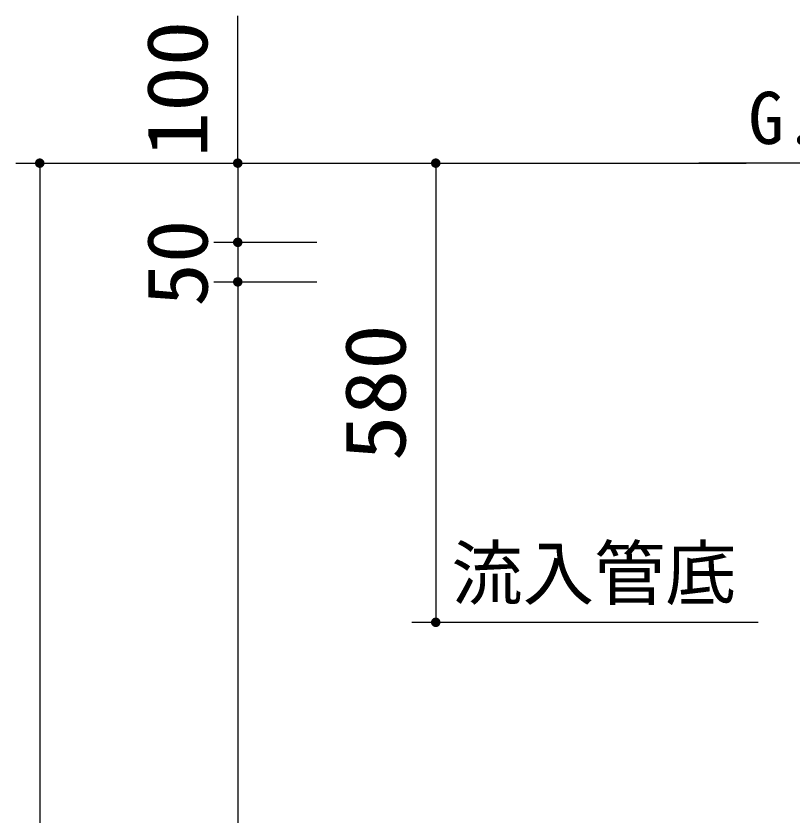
# Model space of a CAD drawing. Units: millimetres, scale not verified. Extents: x -8910 to 8910, y -6308 to 6308.
# Drawn here: x -7426 to -6446, y -1844 to -835 of the extents above; entities that cross this region are included whole.
import ezdxf
from ezdxf.enums import TextEntityAlignment as Align

# ---------------------------------------------------------------- set-up
doc = ezdxf.new("R2010")
doc.units = ezdxf.units.MM
doc.header["$LTSCALE"] = 30
for name, color, linetype, lineweight in [('0-3_空気管', 3, 'Continuous', 25), ('0-5_製作', 5, 'Continuous', 25), ('0-7_機器', 2, 'Continuous', 25)]:
    doc.layers.add(name, color=color, linetype=linetype, lineweight=lineweight)
doc.styles.add('ＭＳ ゴシック', font='')
doc.styles.get('ＭＳ ゴシック').set_extended_font_data('MS Gothic')

msp = doc.modelspace()

# ---------------------------------------------------------------- linework, layer by layer
at = {"layer": '0-5_製作', "color": 2}
for p, q in [((-7145.7, -1020.94), (-7145.7, -835.03)), ((-7395.7, -1020.94), (-7395.7, -3150.94)), ((-7370.27, -1020.94), (-6503.72, -1020.94)), ((-7175.7, -1020.94), (-6895.7, -1020.94)), ((-6925.7, -1020.94), (-6652.71, -1020.94)), ((-6895.7, -1020.94), (-6895.7, -1600.94)), ((-7175.7, -1120.94), (-7045.7, -1120.94)), ((-7145.7, -1120.94), (-7145.7, -1170.94)), ((-7175.7, -1170.94), (-7045.7, -1170.94)), ((-7145.7, -1170.94), (-7145.7, -2900.94)), ((-6925.7, -1600.94), (-6652.71, -1600.94)), ((-6652.71, -1600.94), (-6488.53, -1600.94))]:
    msp.add_line(p, q, dxfattribs=at)
msp.add_lwpolyline([(-7425.7, -1020.94), (-7145.7, -1020.94), (-7145.7, -1120.94)], dxfattribs=at)
at = {"layer": '0-5_製作'}
for points in [[(-7401.41, -1019.08), (-7395.7, -1020.94), (-7401.59, -1019.81)], [(-7401.13, -1018.38), (-7395.7, -1020.94), (-7401.41, -1019.08)], [(-7400.76, -1017.72), (-7395.7, -1020.94), (-7401.13, -1018.38)], [(-7400.32, -1017.11), (-7395.7, -1020.94), (-7400.76, -1017.72)], [(-7399.81, -1016.56), (-7395.7, -1020.94), (-7400.32, -1017.11)], [(-7399.23, -1016.08), (-7395.7, -1020.94), (-7399.81, -1016.56)], [(-7398.59, -1015.68), (-7395.7, -1020.94), (-7399.23, -1016.08)], [(-7397.91, -1015.36), (-7395.7, -1020.94), (-7398.59, -1015.68)], [(-7397.19, -1015.13), (-7395.7, -1020.94), (-7397.91, -1015.36)], [(-7396.45, -1014.99), (-7395.7, -1020.94), (-7397.19, -1015.13)], [(-7396.45, -1014.99), (-7395.7, -1014.94), (-7395.7, -1020.94)], [(-7395.7, -1014.94), (-7389.7, -1020.94), (-7395.7, -1020.94)], [(-7395.32, -1014.95), (-7389.7, -1020.94), (-7395.7, -1014.94)], [(-7394.57, -1015.04), (-7389.7, -1020.94), (-7395.32, -1014.95)], [(-7393.84, -1015.23), (-7389.7, -1020.94), (-7394.57, -1015.04)], [(-7393.14, -1015.51), (-7389.7, -1020.94), (-7393.84, -1015.23)], [(-7392.48, -1015.87), (-7389.7, -1020.94), (-7393.14, -1015.51)], [(-7391.87, -1016.32), (-7389.7, -1020.94), (-7392.48, -1015.87)], [(-7391.32, -1016.83), (-7389.7, -1020.94), (-7391.87, -1016.32)], [(-7390.84, -1017.41), (-7389.7, -1020.94), (-7391.32, -1016.83)], [(-7390.44, -1018.05), (-7389.7, -1020.94), (-7390.84, -1017.41)], [(-7390.12, -1018.73), (-7389.7, -1020.94), (-7390.44, -1018.05)], [(-7389.89, -1019.45), (-7389.7, -1020.94), (-7390.12, -1018.73)], [(-7151.41, -1019.08), (-7145.7, -1020.94), (-7151.59, -1019.81)], [(-7151.13, -1018.38), (-7145.7, -1020.94), (-7151.41, -1019.08)], [(-7150.76, -1017.72), (-7145.7, -1020.94), (-7151.13, -1018.38)], [(-7150.32, -1017.11), (-7145.7, -1020.94), (-7150.76, -1017.72)], [(-7149.81, -1016.56), (-7145.7, -1020.94), (-7150.32, -1017.11)], [(-7149.23, -1016.08), (-7145.7, -1020.94), (-7149.81, -1016.56)], [(-7148.59, -1015.68), (-7145.7, -1020.94), (-7149.23, -1016.08)], [(-7147.91, -1015.36), (-7145.7, -1020.94), (-7148.59, -1015.68)], [(-7147.19, -1015.13), (-7145.7, -1020.94), (-7147.91, -1015.36)], [(-7146.45, -1014.99), (-7145.7, -1020.94), (-7147.19, -1015.13)], [(-7146.45, -1014.99), (-7145.7, -1014.94), (-7145.7, -1020.94)], [(-7145.7, -1014.94), (-7139.7, -1020.94), (-7145.7, -1020.94)], [(-7145.32, -1014.95), (-7139.7, -1020.94), (-7145.7, -1014.94)], [(-7144.57, -1015.04), (-7139.7, -1020.94), (-7145.32, -1014.95)], [(-7143.84, -1015.23), (-7139.7, -1020.94), (-7144.57, -1015.04)], [(-7143.14, -1015.51), (-7139.7, -1020.94), (-7143.84, -1015.23)], [(-7142.48, -1015.87), (-7139.7, -1020.94), (-7143.14, -1015.51)], [(-7141.87, -1016.32), (-7139.7, -1020.94), (-7142.48, -1015.87)], [(-7141.32, -1016.83), (-7139.7, -1020.94), (-7141.87, -1016.32)], [(-7140.84, -1017.41), (-7139.7, -1020.94), (-7141.32, -1016.83)], [(-7140.44, -1018.05), (-7139.7, -1020.94), (-7140.84, -1017.41)], [(-7140.12, -1018.73), (-7139.7, -1020.94), (-7140.44, -1018.05)], [(-7139.89, -1019.45), (-7139.7, -1020.94), (-7140.12, -1018.73)], [(-6901.41, -1019.08), (-6895.7, -1020.94), (-6901.59, -1019.81)], [(-6901.13, -1018.38), (-6895.7, -1020.94), (-6901.41, -1019.08)], [(-6900.76, -1017.72), (-6895.7, -1020.94), (-6901.13, -1018.38)], [(-6900.32, -1017.11), (-6895.7, -1020.94), (-6900.76, -1017.72)], [(-6899.81, -1016.56), (-6895.7, -1020.94), (-6900.32, -1017.11)], [(-6899.23, -1016.08), (-6895.7, -1020.94), (-6899.81, -1016.56)], [(-6898.59, -1015.68), (-6895.7, -1020.94), (-6899.23, -1016.08)], [(-6897.91, -1015.36), (-6895.7, -1020.94), (-6898.59, -1015.68)], [(-6897.19, -1015.13), (-6895.7, -1020.94), (-6897.91, -1015.36)], [(-6896.45, -1014.99), (-6895.7, -1020.94), (-6897.19, -1015.13)], [(-6896.45, -1014.99), (-6895.7, -1014.94), (-6895.7, -1020.94)], [(-6895.7, -1014.94), (-6889.7, -1020.94), (-6895.7, -1020.94)], [(-6895.32, -1014.95), (-6889.7, -1020.94), (-6895.7, -1014.94)], [(-6894.57, -1015.04), (-6889.7, -1020.94), (-6895.32, -1014.95)], [(-6893.84, -1015.23), (-6889.7, -1020.94), (-6894.57, -1015.04)], [(-6893.14, -1015.51), (-6889.7, -1020.94), (-6893.84, -1015.23)], [(-6892.48, -1015.87), (-6889.7, -1020.94), (-6893.14, -1015.51)], [(-6891.87, -1016.32), (-6889.7, -1020.94), (-6892.48, -1015.87)], [(-6891.32, -1016.83), (-6889.7, -1020.94), (-6891.87, -1016.32)], [(-6890.84, -1017.41), (-6889.7, -1020.94), (-6891.32, -1016.83)], [(-6890.44, -1018.05), (-6889.7, -1020.94), (-6890.84, -1017.41)], [(-6890.12, -1018.73), (-6889.7, -1020.94), (-6890.44, -1018.05)], [(-6889.89, -1019.45), (-6889.7, -1020.94), (-6890.12, -1018.73)], [(-7401.69, -1020.56), (-7395.7, -1020.94), (-7401.7, -1020.94)], [(-7401.7, -1020.94), (-7401.51, -1022.43), (-7401.65, -1021.69)], [(-7401.7, -1020.94), (-7401.28, -1023.15), (-7401.51, -1022.43)], [(-7395.7, -1020.94), (-7401.28, -1023.15), (-7401.7, -1020.94)], [(-7401.59, -1019.81), (-7395.7, -1020.94), (-7401.69, -1020.56)], [(-7395.7, -1020.94), (-7400.96, -1023.83), (-7401.28, -1023.15)], [(-7395.7, -1020.94), (-7400.55, -1024.47), (-7400.96, -1023.83)], [(-7395.7, -1020.94), (-7400.07, -1025.05), (-7400.55, -1024.47)], [(-7395.7, -1020.94), (-7399.52, -1025.56), (-7400.07, -1025.05)], [(-7395.7, -1020.94), (-7398.91, -1026), (-7399.52, -1025.56)], [(-7395.7, -1020.94), (-7398.25, -1026.37), (-7398.91, -1026)], [(-7395.7, -1020.94), (-7397.55, -1026.64), (-7398.25, -1026.37)], [(-7395.7, -1020.94), (-7396.82, -1026.83), (-7397.55, -1026.64)], [(-7395.7, -1020.94), (-7396.08, -1026.93), (-7396.82, -1026.83)], [(-7395.7, -1020.94), (-7395.7, -1026.94), (-7396.08, -1026.93)], [(-7395.7, -1020.94), (-7394.95, -1026.89), (-7395.7, -1026.94)], [(-7395.7, -1020.94), (-7394.21, -1026.75), (-7394.95, -1026.89)], [(-7389.7, -1020.94), (-7394.21, -1026.75), (-7395.7, -1020.94)], [(-7389.7, -1020.94), (-7393.49, -1026.52), (-7394.21, -1026.75)], [(-7389.7, -1020.94), (-7392.81, -1026.2), (-7393.49, -1026.52)], [(-7389.7, -1020.94), (-7392.17, -1025.79), (-7392.81, -1026.2)], [(-7389.7, -1020.94), (-7391.59, -1025.31), (-7392.17, -1025.79)], [(-7389.7, -1020.94), (-7391.08, -1024.76), (-7391.59, -1025.31)], [(-7389.7, -1020.94), (-7390.63, -1024.15), (-7391.08, -1024.76)], [(-7389.7, -1020.94), (-7390.27, -1023.49), (-7390.63, -1024.15)], [(-7389.7, -1020.94), (-7389.99, -1022.79), (-7390.27, -1023.49)], [(-7389.7, -1020.94), (-7389.8, -1022.06), (-7389.99, -1022.79)], [(-7389.89, -1019.45), (-7389.75, -1020.19), (-7389.7, -1020.94)], [(-7389.7, -1020.94), (-7389.71, -1021.32), (-7389.8, -1022.06)], [(-7151.69, -1020.56), (-7145.7, -1020.94), (-7151.7, -1020.94)], [(-7151.7, -1020.94), (-7151.51, -1022.43), (-7151.65, -1021.69)], [(-7151.7, -1020.94), (-7151.28, -1023.15), (-7151.51, -1022.43)], [(-7145.7, -1020.94), (-7151.28, -1023.15), (-7151.7, -1020.94)], [(-7151.59, -1019.81), (-7145.7, -1020.94), (-7151.69, -1020.56)], [(-7145.7, -1020.94), (-7150.96, -1023.83), (-7151.28, -1023.15)], [(-7145.7, -1020.94), (-7150.55, -1024.47), (-7150.96, -1023.83)], [(-7145.7, -1020.94), (-7150.07, -1025.05), (-7150.55, -1024.47)], [(-7145.7, -1020.94), (-7149.52, -1025.56), (-7150.07, -1025.05)], [(-7145.7, -1020.94), (-7148.91, -1026), (-7149.52, -1025.56)], [(-7145.7, -1020.94), (-7148.25, -1026.37), (-7148.91, -1026)], [(-7145.7, -1020.94), (-7147.55, -1026.64), (-7148.25, -1026.37)], [(-7145.7, -1020.94), (-7146.82, -1026.83), (-7147.55, -1026.64)], [(-7145.7, -1020.94), (-7146.08, -1026.93), (-7146.82, -1026.83)], [(-7145.7, -1020.94), (-7145.7, -1026.94), (-7146.08, -1026.93)], [(-7145.7, -1020.94), (-7144.95, -1026.89), (-7145.7, -1026.94)], [(-7145.7, -1020.94), (-7144.21, -1026.75), (-7144.95, -1026.89)], [(-7139.7, -1020.94), (-7144.21, -1026.75), (-7145.7, -1020.94)], [(-7139.7, -1020.94), (-7143.49, -1026.52), (-7144.21, -1026.75)], [(-7139.7, -1020.94), (-7142.81, -1026.2), (-7143.49, -1026.52)], [(-7139.7, -1020.94), (-7142.17, -1025.79), (-7142.81, -1026.2)], [(-7139.7, -1020.94), (-7141.59, -1025.31), (-7142.17, -1025.79)], [(-7139.7, -1020.94), (-7141.08, -1024.76), (-7141.59, -1025.31)], [(-7139.7, -1020.94), (-7140.63, -1024.15), (-7141.08, -1024.76)], [(-7139.7, -1020.94), (-7140.27, -1023.49), (-7140.63, -1024.15)], [(-7139.7, -1020.94), (-7139.99, -1022.79), (-7140.27, -1023.49)], [(-7139.7, -1020.94), (-7139.8, -1022.06), (-7139.99, -1022.79)], [(-7139.89, -1019.45), (-7139.75, -1020.19), (-7139.7, -1020.94)], [(-7139.7, -1020.94), (-7139.71, -1021.32), (-7139.8, -1022.06)], [(-6901.69, -1020.56), (-6895.7, -1020.94), (-6901.7, -1020.94)], [(-6901.7, -1020.94), (-6901.51, -1022.43), (-6901.65, -1021.69)], [(-6901.7, -1020.94), (-6901.28, -1023.15), (-6901.51, -1022.43)], [(-6895.7, -1020.94), (-6901.28, -1023.15), (-6901.7, -1020.94)], [(-6901.59, -1019.81), (-6895.7, -1020.94), (-6901.69, -1020.56)], [(-6895.7, -1020.94), (-6900.96, -1023.83), (-6901.28, -1023.15)], [(-6895.7, -1020.94), (-6900.55, -1024.47), (-6900.96, -1023.83)], [(-6895.7, -1020.94), (-6900.07, -1025.05), (-6900.55, -1024.47)], [(-6895.7, -1020.94), (-6899.52, -1025.56), (-6900.07, -1025.05)], [(-6895.7, -1020.94), (-6898.91, -1026), (-6899.52, -1025.56)], [(-6895.7, -1020.94), (-6898.25, -1026.37), (-6898.91, -1026)], [(-6895.7, -1020.94), (-6897.55, -1026.64), (-6898.25, -1026.37)], [(-6895.7, -1020.94), (-6896.82, -1026.83), (-6897.55, -1026.64)], [(-6895.7, -1020.94), (-6896.08, -1026.93), (-6896.82, -1026.83)], [(-6895.7, -1020.94), (-6895.7, -1026.94), (-6896.08, -1026.93)], [(-6895.7, -1020.94), (-6894.95, -1026.89), (-6895.7, -1026.94)], [(-6895.7, -1020.94), (-6894.21, -1026.75), (-6894.95, -1026.89)], [(-6889.7, -1020.94), (-6894.21, -1026.75), (-6895.7, -1020.94)], [(-6889.7, -1020.94), (-6893.49, -1026.52), (-6894.21, -1026.75)], [(-6889.7, -1020.94), (-6892.81, -1026.2), (-6893.49, -1026.52)], [(-6889.7, -1020.94), (-6892.17, -1025.79), (-6892.81, -1026.2)], [(-6889.7, -1020.94), (-6891.59, -1025.31), (-6892.17, -1025.79)], [(-6889.7, -1020.94), (-6891.08, -1024.76), (-6891.59, -1025.31)], [(-6889.7, -1020.94), (-6890.63, -1024.15), (-6891.08, -1024.76)], [(-6889.7, -1020.94), (-6890.27, -1023.49), (-6890.63, -1024.15)], [(-6889.7, -1020.94), (-6889.99, -1022.79), (-6890.27, -1023.49)], [(-6889.7, -1020.94), (-6889.8, -1022.06), (-6889.99, -1022.79)], [(-6889.89, -1019.45), (-6889.75, -1020.19), (-6889.7, -1020.94)], [(-6889.7, -1020.94), (-6889.71, -1021.32), (-6889.8, -1022.06)], [(-7151.59, -1119.81), (-7145.7, -1120.94), (-7151.69, -1120.56)], [(-7151.41, -1119.08), (-7145.7, -1120.94), (-7151.59, -1119.81)], [(-7151.13, -1118.38), (-7145.7, -1120.94), (-7151.41, -1119.08)], [(-7150.76, -1117.72), (-7145.7, -1120.94), (-7151.13, -1118.38)], [(-7150.32, -1117.11), (-7145.7, -1120.94), (-7150.76, -1117.72)], [(-7149.81, -1116.56), (-7145.7, -1120.94), (-7150.32, -1117.11)], [(-7149.23, -1116.08), (-7145.7, -1120.94), (-7149.81, -1116.56)], [(-7148.59, -1115.68), (-7145.7, -1120.94), (-7149.23, -1116.08)], [(-7147.91, -1115.36), (-7145.7, -1120.94), (-7148.59, -1115.68)], [(-7147.19, -1115.13), (-7145.7, -1120.94), (-7147.91, -1115.36)], [(-7146.45, -1114.99), (-7145.7, -1120.94), (-7147.19, -1115.13)], [(-7146.45, -1114.99), (-7145.7, -1114.94), (-7145.7, -1120.94)], [(-7145.7, -1114.94), (-7139.7, -1120.94), (-7145.7, -1120.94)], [(-7145.32, -1114.95), (-7139.7, -1120.94), (-7145.7, -1114.94)], [(-7144.57, -1115.04), (-7139.7, -1120.94), (-7145.32, -1114.95)], [(-7143.84, -1115.23), (-7139.7, -1120.94), (-7144.57, -1115.04)], [(-7143.14, -1115.51), (-7139.7, -1120.94), (-7143.84, -1115.23)], [(-7142.48, -1115.87), (-7139.7, -1120.94), (-7143.14, -1115.51)], [(-7141.87, -1116.31), (-7139.7, -1120.94), (-7142.48, -1115.87)], [(-7141.32, -1116.83), (-7139.7, -1120.94), (-7141.87, -1116.31)], [(-7140.84, -1117.41), (-7139.7, -1120.94), (-7141.32, -1116.83)], [(-7140.44, -1118.05), (-7139.7, -1120.94), (-7140.84, -1117.41)], [(-7140.12, -1118.73), (-7139.7, -1120.94), (-7140.44, -1118.05)], [(-7139.89, -1119.45), (-7139.7, -1120.94), (-7140.12, -1118.73)], [(-7139.89, -1119.45), (-7139.75, -1120.19), (-7139.7, -1120.94)], [(-7151.69, -1120.56), (-7145.7, -1120.94), (-7151.7, -1120.94)], [(-7151.7, -1120.94), (-7151.51, -1122.43), (-7151.65, -1121.69)], [(-7151.7, -1120.94), (-7151.28, -1123.15), (-7151.51, -1122.43)], [(-7145.7, -1120.94), (-7151.28, -1123.15), (-7151.7, -1120.94)], [(-7145.7, -1120.94), (-7150.96, -1123.83), (-7151.28, -1123.15)], [(-7145.7, -1120.94), (-7150.55, -1124.46), (-7150.96, -1123.83)], [(-7145.7, -1120.94), (-7150.07, -1125.05), (-7150.55, -1124.46)], [(-7145.7, -1120.94), (-7149.52, -1125.56), (-7150.07, -1125.05)], [(-7145.7, -1120.94), (-7148.91, -1126), (-7149.52, -1125.56)], [(-7145.7, -1120.94), (-7148.25, -1126.37), (-7148.91, -1126)], [(-7145.7, -1120.94), (-7147.55, -1126.64), (-7148.25, -1126.37)], [(-7145.7, -1120.94), (-7146.82, -1126.83), (-7147.55, -1126.64)], [(-7145.7, -1120.94), (-7146.08, -1126.93), (-7146.82, -1126.83)], [(-7145.7, -1120.94), (-7145.7, -1126.94), (-7146.08, -1126.93)], [(-7145.7, -1120.94), (-7144.95, -1126.89), (-7145.7, -1126.94)], [(-7145.7, -1120.94), (-7144.21, -1126.75), (-7144.95, -1126.89)], [(-7139.7, -1120.94), (-7144.21, -1126.75), (-7145.7, -1120.94)], [(-7139.7, -1120.94), (-7143.49, -1126.52), (-7144.21, -1126.75)], [(-7139.7, -1120.94), (-7142.81, -1126.2), (-7143.49, -1126.52)], [(-7139.7, -1120.94), (-7142.17, -1125.79), (-7142.81, -1126.2)], [(-7139.7, -1120.94), (-7141.59, -1125.31), (-7142.17, -1125.79)], [(-7139.7, -1120.94), (-7141.08, -1124.76), (-7141.59, -1125.31)], [(-7139.7, -1120.94), (-7140.63, -1124.15), (-7141.08, -1124.76)], [(-7139.7, -1120.94), (-7140.27, -1123.49), (-7140.63, -1124.15)], [(-7139.7, -1120.94), (-7139.99, -1122.79), (-7140.27, -1123.49)], [(-7139.7, -1120.94), (-7139.8, -1122.06), (-7139.99, -1122.79)], [(-7139.7, -1120.94), (-7139.71, -1121.31), (-7139.8, -1122.06)], [(-7151.69, -1170.56), (-7145.7, -1170.94), (-7151.7, -1170.94)], [(-7151.59, -1169.81), (-7145.7, -1170.94), (-7151.69, -1170.56)], [(-7151.41, -1169.08), (-7145.7, -1170.94), (-7151.59, -1169.81)], [(-7151.13, -1168.38), (-7145.7, -1170.94), (-7151.41, -1169.08)], [(-7150.76, -1167.72), (-7145.7, -1170.94), (-7151.13, -1168.38)], [(-7150.32, -1167.11), (-7145.7, -1170.94), (-7150.76, -1167.72)], [(-7149.81, -1166.56), (-7145.7, -1170.94), (-7150.32, -1167.11)], [(-7149.23, -1166.08), (-7145.7, -1170.94), (-7149.81, -1166.56)], [(-7148.59, -1165.68), (-7145.7, -1170.94), (-7149.23, -1166.08)], [(-7147.91, -1165.36), (-7145.7, -1170.94), (-7148.59, -1165.68)], [(-7147.19, -1165.13), (-7145.7, -1170.94), (-7147.91, -1165.36)], [(-7146.45, -1164.99), (-7145.7, -1170.94), (-7147.19, -1165.13)], [(-7146.45, -1164.99), (-7145.7, -1164.94), (-7145.7, -1170.94)], [(-7145.7, -1164.94), (-7139.7, -1170.94), (-7145.7, -1170.94)], [(-7145.32, -1164.95), (-7139.7, -1170.94), (-7145.7, -1164.94)], [(-7144.57, -1165.04), (-7139.7, -1170.94), (-7145.32, -1164.95)], [(-7143.84, -1165.23), (-7139.7, -1170.94), (-7144.57, -1165.04)], [(-7143.14, -1165.51), (-7139.7, -1170.94), (-7143.84, -1165.23)], [(-7142.48, -1165.87), (-7139.7, -1170.94), (-7143.14, -1165.51)], [(-7141.87, -1166.31), (-7139.7, -1170.94), (-7142.48, -1165.87)], [(-7141.32, -1166.83), (-7139.7, -1170.94), (-7141.87, -1166.31)], [(-7140.84, -1167.41), (-7139.7, -1170.94), (-7141.32, -1166.83)], [(-7140.44, -1168.05), (-7139.7, -1170.94), (-7140.84, -1167.41)], [(-7140.12, -1168.73), (-7139.7, -1170.94), (-7140.44, -1168.05)], [(-7139.89, -1169.45), (-7139.7, -1170.94), (-7140.12, -1168.73)], [(-7139.89, -1169.45), (-7139.75, -1170.19), (-7139.7, -1170.94)], [(-7151.7, -1170.94), (-7151.51, -1172.43), (-7151.65, -1171.69)], [(-7151.7, -1170.94), (-7151.28, -1173.15), (-7151.51, -1172.43)], [(-7145.7, -1170.94), (-7151.28, -1173.15), (-7151.7, -1170.94)], [(-7145.7, -1170.94), (-7150.96, -1173.83), (-7151.28, -1173.15)], [(-7145.7, -1170.94), (-7150.55, -1174.46), (-7150.96, -1173.83)], [(-7145.7, -1170.94), (-7150.07, -1175.05), (-7150.55, -1174.46)], [(-7145.7, -1170.94), (-7149.52, -1175.56), (-7150.07, -1175.05)], [(-7145.7, -1170.94), (-7148.91, -1176), (-7149.52, -1175.56)], [(-7145.7, -1170.94), (-7148.25, -1176.37), (-7148.91, -1176)], [(-7145.7, -1170.94), (-7147.55, -1176.64), (-7148.25, -1176.37)], [(-7145.7, -1170.94), (-7146.82, -1176.83), (-7147.55, -1176.64)], [(-7145.7, -1170.94), (-7146.08, -1176.93), (-7146.82, -1176.83)], [(-7145.7, -1170.94), (-7145.7, -1176.94), (-7146.08, -1176.93)], [(-7145.7, -1170.94), (-7144.95, -1176.89), (-7145.7, -1176.94)], [(-7145.7, -1170.94), (-7144.21, -1176.75), (-7144.95, -1176.89)], [(-7139.7, -1170.94), (-7144.21, -1176.75), (-7145.7, -1170.94)], [(-7139.7, -1170.94), (-7143.49, -1176.52), (-7144.21, -1176.75)], [(-7139.7, -1170.94), (-7142.81, -1176.2), (-7143.49, -1176.52)], [(-7139.7, -1170.94), (-7142.17, -1175.79), (-7142.81, -1176.2)], [(-7139.7, -1170.94), (-7141.59, -1175.31), (-7142.17, -1175.79)], [(-7139.7, -1170.94), (-7141.08, -1174.76), (-7141.59, -1175.31)], [(-7139.7, -1170.94), (-7140.63, -1174.15), (-7141.08, -1174.76)], [(-7139.7, -1170.94), (-7140.27, -1173.49), (-7140.63, -1174.15)], [(-7139.7, -1170.94), (-7139.99, -1172.79), (-7140.27, -1173.49)], [(-7139.7, -1170.94), (-7139.8, -1172.06), (-7139.99, -1172.79)], [(-7139.7, -1170.94), (-7139.71, -1171.31), (-7139.8, -1172.06)], [(-6901.69, -1600.56), (-6895.7, -1600.94), (-6901.7, -1600.94)], [(-6901.7, -1600.94), (-6901.28, -1603.15), (-6901.65, -1601.69)], [(-6901.7, -1600.94), (-6900.96, -1603.83), (-6901.28, -1603.15)], [(-6895.7, -1600.94), (-6900.96, -1603.83), (-6901.7, -1600.94)], [(-6901.59, -1599.81), (-6895.7, -1600.94), (-6901.69, -1600.56)], [(-6901.65, -1601.69), (-6901.28, -1603.15), (-6901.51, -1602.43)], [(-6901.41, -1599.08), (-6895.7, -1600.94), (-6901.59, -1599.81)], [(-6901.13, -1598.38), (-6895.7, -1600.94), (-6901.41, -1599.08)], [(-6900.76, -1597.72), (-6895.7, -1600.94), (-6901.13, -1598.38)], [(-6895.7, -1600.94), (-6900.55, -1604.47), (-6900.96, -1603.83)], [(-6900.32, -1597.11), (-6895.7, -1600.94), (-6900.76, -1597.72)], [(-6895.7, -1600.94), (-6900.07, -1605.05), (-6900.55, -1604.47)], [(-6899.81, -1596.56), (-6895.7, -1600.94), (-6900.32, -1597.11)], [(-6895.7, -1600.94), (-6899.52, -1605.56), (-6900.07, -1605.05)], [(-6899.23, -1596.08), (-6895.7, -1600.94), (-6899.81, -1596.56)], [(-6895.7, -1600.94), (-6898.91, -1606), (-6899.52, -1605.56)], [(-6898.59, -1595.68), (-6895.7, -1600.94), (-6899.23, -1596.08)], [(-6895.7, -1600.94), (-6898.25, -1606.37), (-6898.91, -1606)], [(-6897.91, -1595.36), (-6895.7, -1600.94), (-6898.59, -1595.68)], [(-6895.7, -1600.94), (-6897.55, -1606.64), (-6898.25, -1606.37)], [(-6897.19, -1595.13), (-6895.7, -1600.94), (-6897.91, -1595.36)], [(-6895.7, -1600.94), (-6896.82, -1606.83), (-6897.55, -1606.64)], [(-6896.45, -1594.99), (-6895.7, -1600.94), (-6897.19, -1595.13)], [(-6895.7, -1600.94), (-6896.08, -1606.93), (-6896.82, -1606.83)], [(-6896.45, -1594.99), (-6895.7, -1594.94), (-6895.7, -1600.94)], [(-6895.7, -1600.94), (-6895.7, -1606.94), (-6896.08, -1606.93)], [(-6895.7, -1594.94), (-6889.7, -1600.94), (-6895.7, -1600.94)], [(-6895.32, -1594.95), (-6889.7, -1600.94), (-6895.7, -1594.94)], [(-6895.7, -1600.94), (-6894.95, -1606.89), (-6895.7, -1606.94)], [(-6895.7, -1600.94), (-6894.21, -1606.75), (-6894.95, -1606.89)], [(-6889.7, -1600.94), (-6894.21, -1606.75), (-6895.7, -1600.94)], [(-6894.57, -1595.04), (-6889.7, -1600.94), (-6895.32, -1594.95)], [(-6893.84, -1595.23), (-6889.7, -1600.94), (-6894.57, -1595.04)], [(-6889.7, -1600.94), (-6893.49, -1606.52), (-6894.21, -1606.75)], [(-6893.14, -1595.51), (-6889.7, -1600.94), (-6893.84, -1595.23)], [(-6889.7, -1600.94), (-6892.81, -1606.2), (-6893.49, -1606.52)], [(-6892.48, -1595.87), (-6889.7, -1600.94), (-6893.14, -1595.51)], [(-6889.7, -1600.94), (-6892.17, -1605.79), (-6892.81, -1606.2)], [(-6891.87, -1596.32), (-6889.7, -1600.94), (-6892.48, -1595.87)], [(-6889.7, -1600.94), (-6891.59, -1605.31), (-6892.17, -1605.79)], [(-6891.32, -1596.83), (-6889.7, -1600.94), (-6891.87, -1596.32)], [(-6889.7, -1600.94), (-6891.08, -1604.76), (-6891.59, -1605.31)], [(-6890.84, -1597.41), (-6889.7, -1600.94), (-6891.32, -1596.83)], [(-6889.7, -1600.94), (-6890.63, -1604.15), (-6891.08, -1604.76)], [(-6890.44, -1598.05), (-6889.7, -1600.94), (-6890.84, -1597.41)], [(-6889.7, -1600.94), (-6890.27, -1603.49), (-6890.63, -1604.15)], [(-6890.12, -1598.73), (-6889.7, -1600.94), (-6890.44, -1598.05)], [(-6889.7, -1600.94), (-6889.99, -1602.79), (-6890.27, -1603.49)], [(-6890.12, -1598.73), (-6889.75, -1600.19), (-6889.7, -1600.94)], [(-6889.89, -1599.45), (-6889.75, -1600.19), (-6890.12, -1598.73)], [(-6889.7, -1600.94), (-6889.8, -1602.06), (-6889.99, -1602.79)], [(-6889.7, -1600.94), (-6889.71, -1601.32), (-6889.8, -1602.06)]]:
    msp.add_solid(points, dxfattribs=at)
at = {"layer": '0-7_機器'}
msp.add_line((-2376.9, -1020.94), (-6563.51, -1020.94), dxfattribs=at)

# ---------------------------------------------------------------- texts
at = {"layer": '0-3_空気管', "color": 4, "style": 'ＭＳ ゴシック'}
for s, p in [('G.L', (-6501.04, -1016.56)), ('流入管底', (-6875.91, -1591.63))]:
    msp.add_text(s, height=65.98, dxfattribs=at).set_placement(p, align=Align.BOTTOM_LEFT)
at = {"layer": '0-5_製作', "color": 4, "style": 'ＭＳ ゴシック'}
for s, width, p in [('100', 1.1, (-7160.9, -1013.71)), ('50', 1.05, (-7160.7, -1202.19)), ('580', 1.1, (-6910.7, -1397.19))]:
    msp.add_text(s, height=76.98, rotation=90, dxfattribs=dict(at, width=width)).set_placement(p, align=Align.BOTTOM_LEFT)

doc.saveas('drawing.dxf')
